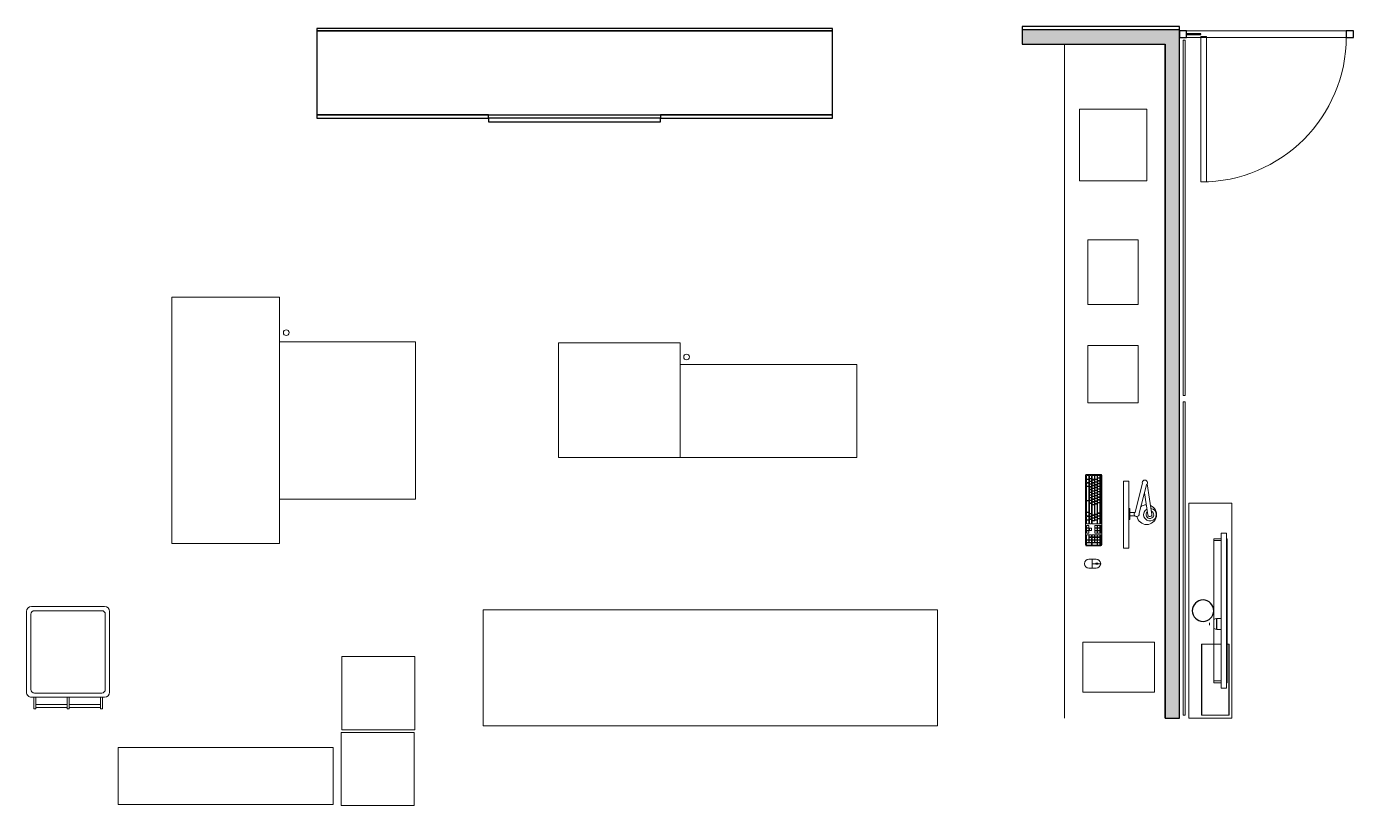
# Model space of a CAD drawing. Header units: millimetres. Extents: x -64292 to 329, y -3854 to 56761.
# Drawn here: x -56905 to -47641, y 18233 to 23673 of the extents above; entities that cross this region are included whole.
import ezdxf

# ---------------------------------------------------------------- set-up
doc = ezdxf.new("R2010")
doc.units = ezdxf.units.MM
doc.header["$MEASUREMENT"] = 0
for name, color, linetype, lineweight in [('A-DOOR', 31, 'Continuous', 13), ('A-GENM', 13, 'Continuous', 13), ('A-GLAZ-CURT', 52, 'Continuous', 13), ('A-GLAZ-CWMG', 51, 'Continuous', 13), ('A-WALL-PATT', 111, 'Continuous', 13), ('E-ELEC-EQPM', 71, 'Continuous', 13), ('I-FURN', 30, 'Continuous', 13), ('I-FURN-PNLS', 30, 'Continuous', 13), ('I-WALL', 2, 'Continuous', 13), ('Q-CASE', 31, 'Continuous', 13), ('Q-SPCQ', 91, 'Continuous', 13)]:
    doc.layers.add(name, color=color, linetype=linetype, lineweight=lineweight)

# ---------------------------------------------------------------- blocks, each defined once
blk = doc.blocks.new('BVN_Equipment_Printer J75 - BVN_Equipment_Printer J75-4317960-GA PLAN - LEVEL 11')
at = {"layer": 'E-ELEC-EQPM'}
for p, q in [((1660, 433), (-1510, 433)), ((-1510, 433), (-1510, -377)), ((1660, -377), (1660, 433)), ((-1510, -377), (1660, -377))]:
    blk.add_line(p, q, dxfattribs=at)
blk = doc.blocks.new('BVN_Equipment_Ink Disposal Boxes_EX-013 - EX-013_1-3140394-GA PLAN - LEVEL 11')
at = {"layer": 'A-GENM'}
for p, q in [((255, 255), (-255, 255)), ((-255, 255), (-255, -255)), ((255, -255), (255, 255)), ((-255, -255), (255, -255))]:
    blk.add_line(p, q, dxfattribs=at)
blk = doc.blocks.new('BVN_Equipment_Mailing Machine_EX-010 - EX-010_1-3143238-GA PLAN - LEVEL 11')
at = {"layer": 'E-ELEC-EQPM'}
for p, q in [((175, 200), (-175, 200)), ((-175, 200), (-175, -200)), ((175, -200), (175, 200)), ((-175, -200), (175, -200))]:
    blk.add_line(p, q, dxfattribs=at)
blk = doc.blocks.new('BVN_Equipment_Electric Binder_EX-008 - EX-008_1-3144909-GA PLAN - LEVEL 11')
at = {"layer": 'E-ELEC-EQPM'}
for p, q in [((235, 250), (-235, 250)), ((-235, 250), (-235, -250)), ((235, -250), (235, 250)), ((-235, -250), (235, -250))]:
    blk.add_line(p, q, dxfattribs=at)
blk = doc.blocks.new('BVN_Equipment_Manual Binder_EX-007 - EX-007_1-3145735-GA PLAN - LEVEL 11')
at = {"layer": 'E-ELEC-EQPM'}
for p, q in [((175, 225), (-175, 225)), ((-175, 225), (-175, -225)), ((175, -225), (175, 225)), ((-175, -225), (175, -225))]:
    blk.add_line(p, q, dxfattribs=at)
blk = doc.blocks.new('BVN_Equipment_Plotter DWC842 MFD_EX-016 - EX-016_1-3151593-GA PLAN - LEVEL 11')
at = {"layer": 'E-ELEC-EQPM'}
for p, q in [((-65, 537.7), (-817, 537.7)), ((-817, 537.7), (-817, -1182.3)), ((-65, -1182.3), (-65, 537.7)), ((884, 227.5), (-65, 227.5)), ((884, -872.2), (884, 227.5)), ((-65, -872.2), (884, -872.2)), ((-817, -1182.3), (-65, -1182.3))]:
    blk.add_line(p, q, dxfattribs=at)
blk = doc.blocks.new('BVN_Resource Bay Storage_EX-025 - EX-025_1-4190417-GA PLAN - LEVEL 11')
at = {"layer": 'Q-CASE', "lineweight": 30}
for p, q in [((1844.7, 567.6), (-1755.3, 567.6)), ((-1755.3, 567.6), (-1755.3, -17.4)), ((1844.7, -17.4), (1844.7, 567.6)), ((-555.3, -17.4), (-1755.3, -17.4)), ((-1755.3, -17.4), (-1755.3, -42.4)), ((-1755.3, -17.4), (1844.7, -17.4)), ((-1755.3, -42.4), (-555.3, -42.4)), ((-555.3, -42.4), (-555.3, -17.4)), ((644.7, -42.4), (-555.3, -42.4)), ((-555.3, -42.4), (-555.3, -67.4)), ((-555.3, -67.4), (644.7, -67.4)), ((1844.7, -17.4), (644.7, -17.4)), ((644.7, -17.4), (644.7, -42.4)), ((644.7, -42.4), (1844.7, -42.4)), ((644.7, -67.4), (644.7, -42.4)), ((1844.7, -42.4), (1844.7, -17.4))]:
    blk.add_line(p, q, dxfattribs=at)
blk = doc.blocks.new('COM-001_Computer_Single_Monitor_SPA - COM-001_02 PC _ Monitor-1585396-GA PLAN - LEVEL 11')
at = {"layer": 'E-ELEC-EQPM'}
for p, q in [((-200.3, -200.7), (-200.3, -301.7)), ((292.6, -194.4), (-194, -194.4)), ((-176, -198.5), (-192, -198.5)), ((-192, -198.5), (-192, -206.5)), ((-192, -206.5), (-176, -206.5)), ((-176, -208.8), (-192, -208.8)), ((-192, -208.8), (-192, -224.8)), ((-192, -224.8), (-176, -224.8)), ((-192, -227.5), (-167, -227.5)), ((-192, -227.5), (-192, -243.5)), ((-192, -243.5), (-167, -243.5)), ((-167, -246.5), (-192, -246.5)), ((-192, -246.5), (-192, -262.5)), ((-192, -262.5), (-167, -262.5)), ((-172, -265.5), (-192, -265.5)), ((-192, -265.5), (-192, -281.5)), ((-176, -206.5), (-176, -198.5)), ((-176, -224.8), (-176, -208.8)), ((-157, -198.5), (-173, -198.5)), ((-173, -198.5), (-173, -206.5)), ((-173, -206.5), (-157, -206.5)), ((-157, -208.8), (-173, -208.8)), ((-173, -208.8), (-173, -224.8)), ((-173, -224.8), (-157, -224.8)), ((-172, -281.5), (-172, -265.5)), ((-153, -265.5), (-169, -265.5)), ((-169, -265.5), (-169, -281.5)), ((-167, -243.5), (-167, -227.5)), ((-167, -262.5), (-167, -246.5)), ((-148, -227.5), (-164, -227.5)), ((-164, -227.5), (-164, -243.5)), ((-164, -243.5), (-148, -243.5)), ((-143, -246.5), (-159, -246.5)), ((-159, -246.5), (-159, -262.5)), ((-159, -262.5), (-143, -262.5)), ((-157, -206.5), (-157, -198.5)), ((-157, -224.8), (-157, -208.8)), ((-138, -198.5), (-154, -198.5)), ((-154, -198.5), (-154, -206.5)), ((-154, -206.5), (-138, -206.5)), ((-138, -208.8), (-154, -208.8)), ((-154, -208.8), (-154, -224.8)), ((-154, -224.8), (-138, -224.8)), ((-153, -281.5), (-153, -265.5)), ((-134, -265.5), (-150, -265.5)), ((-150, -265.5), (-150, -281.5)), ((-148, -243.5), (-148, -227.5)), ((-129, -227.5), (-145, -227.5)), ((-145, -227.5), (-145, -243.5)), ((-145, -243.5), (-129, -243.5)), ((-143, -262.5), (-143, -246.5)), ((-124, -246.5), (-140, -246.5)), ((-140, -246.5), (-140, -262.5)), ((-140, -262.5), (-124, -262.5)), ((-138, -206.5), (-138, -198.5)), ((-138, -224.8), (-138, -208.8)), ((-119, -198.5), (-135, -198.5)), ((-135, -198.5), (-135, -206.5)), ((-135, -206.5), (-119, -206.5)), ((-119, -208.8), (-135, -208.8)), ((-135, -208.8), (-135, -224.8)), ((-135, -224.8), (-119, -224.8)), ((-134, -281.5), (-134, -265.5)), ((-115, -265.5), (-131, -265.5)), ((-131, -265.5), (-131, -281.5)), ((-129, -243.5), (-129, -227.5)), ((-110, -227.5), (-126, -227.5)), ((-126, -227.5), (-126, -243.5)), ((-126, -243.5), (-110, -243.5)), ((-124, -262.5), (-124, -246.5)), ((-105, -246.5), (-121, -246.5)), ((-121, -246.5), (-121, -262.5)), ((-121, -262.5), (-105, -262.5)), ((-119, -206.5), (-119, -198.5)), ((-119, -224.8), (-119, -208.8)), ((-100, -198.5), (-116, -198.5)), ((-116, -198.5), (-116, -206.5)), ((-116, -206.5), (-100, -206.5)), ((-100, -208.8), (-116, -208.8)), ((-116, -208.8), (-116, -224.8)), ((-116, -224.8), (-100, -224.8)), ((-115, -281.5), (-115, -265.5)), ((-96, -265.5), (-112, -265.5)), ((-112, -265.5), (-112, -281.5)), ((-110, -243.5), (-110, -227.5)), ((-91, -227.5), (-107, -227.5)), ((-107, -227.5), (-107, -243.5)), ((-107, -243.5), (-91, -243.5)), ((-105, -262.5), (-105, -246.5)), ((-86, -246.5), (-102, -246.5)), ((-102, -246.5), (-102, -262.5)), ((-102, -262.5), (-86, -262.5)), ((-100, -206.5), (-100, -198.5)), ((-100, -224.8), (-100, -208.8)), ((-81, -198.5), (-97, -198.5)), ((-97, -198.5), (-97, -206.5)), ((-97, -206.5), (-81, -206.5)), ((-81, -208.8), (-97, -208.8)), ((-97, -208.8), (-97, -224.8)), ((-97, -224.8), (-81, -224.8)), ((-96, -281.5), (-96, -265.5)), ((-77, -265.5), (-93, -265.5)), ((-93, -265.5), (-93, -281.5)), ((-91, -243.5), (-91, -227.5)), ((-72, -227.5), (-88, -227.5)), ((-88, -227.5), (-88, -243.5)), ((-88, -243.5), (-72, -243.5)), ((-86, -262.5), (-86, -246.5)), ((-67, -246.5), (-83, -246.5)), ((-83, -246.5), (-83, -262.5)), ((-83, -262.5), (-67, -262.5)), ((-81, -206.5), (-81, -198.5)), ((-81, -224.8), (-81, -208.8)), ((-62, -198.5), (-78, -198.5)), ((-78, -198.5), (-78, -206.5)), ((-78, -206.5), (-62, -206.5)), ((-62, -208.8), (-78, -208.8)), ((-78, -208.8), (-78, -224.8)), ((-78, -224.8), (-62, -224.8)), ((-77, -281.5), (-77, -265.5)), ((-58, -265.5), (-74, -265.5)), ((-74, -265.5), (-74, -281.5)), ((-72, -243.5), (-72, -227.5)), ((-53, -227.5), (-69, -227.5)), ((-69, -227.5), (-69, -243.5)), ((-69, -243.5), (-53, -243.5)), ((-67, -262.5), (-67, -246.5)), ((-48, -246.5), (-64, -246.5)), ((-64, -246.5), (-64, -262.5)), ((-64, -262.5), (-48, -262.5)), ((-62, -206.5), (-62, -198.5)), ((-62, -224.8), (-62, -208.8)), ((-43, -198.5), (-59, -198.5)), ((-59, -198.5), (-59, -206.5)), ((-59, -206.5), (-43, -206.5)), ((-43, -208.8), (-59, -208.8)), ((-59, -208.8), (-59, -224.8)), ((-59, -224.8), (-43, -224.8)), ((-58, -281.5), (-58, -265.5)), ((-39, -265.5), (-55, -265.5)), ((-55, -265.5), (-55, -281.5)), ((-53, -243.5), (-53, -227.5)), ((-34, -227.5), (-50, -227.5)), ((-50, -227.5), (-50, -243.5)), ((-50, -243.5), (-34, -243.5)), ((-48, -262.5), (-48, -246.5)), ((-29, -246.5), (-45, -246.5)), ((-45, -246.5), (-45, -262.5)), ((-45, -262.5), (-29, -262.5)), ((-43, -206.5), (-43, -198.5)), ((-43, -224.8), (-43, -208.8)), ((-24, -198.5), (-40, -198.5)), ((-40, -198.5), (-40, -206.5)), ((-40, -206.5), (-24, -206.5)), ((-24, -208.8), (-40, -208.8)), ((-40, -208.8), (-40, -224.8)), ((-40, -224.8), (-24, -224.8)), ((-39, -281.5), (-39, -265.5)), ((-20, -265.5), (-36, -265.5)), ((-36, -265.5), (-36, -281.5)), ((-34, -243.5), (-34, -227.5)), ((-15, -227.5), (-31, -227.5)), ((-31, -227.5), (-31, -243.5)), ((-31, -243.5), (-15, -243.5)), ((-29, -262.5), (-29, -246.5)), ((-10, -246.5), (-26, -246.5)), ((-26, -246.5), (-26, -262.5)), ((-26, -262.5), (-10, -262.5)), ((-24, -206.5), (-24, -198.5)), ((-24, -224.8), (-24, -208.8)), ((-5, -198.5), (-21, -198.5)), ((-21, -198.5), (-21, -206.5)), ((-21, -206.5), (-5, -206.5)), ((-5, -208.8), (-21, -208.8)), ((-21, -208.8), (-21, -224.8)), ((-21, -224.8), (-5, -224.8)), ((-20, -281.5), (-20, -265.5)), ((-1, -265.5), (-17, -265.5)), ((-17, -265.5), (-17, -281.5)), ((-15, -243.5), (-15, -227.5)), ((4, -227.5), (-12, -227.5)), ((-12, -227.5), (-12, -243.5)), ((-12, -243.5), (4, -243.5)), ((-10, -262.5), (-10, -246.5)), ((9, -246.5), (-7, -246.5)), ((-7, -246.5), (-7, -262.5)), ((-7, -262.5), (9, -262.5)), ((-5, -206.5), (-5, -198.5)), ((-5, -224.8), (-5, -208.8)), ((69, -198.5), (-2, -198.5)), ((-2, -198.5), (-2, -206.5)), ((-2, -206.5), (69, -206.5)), ((69, -208.8), (-2, -208.8)), ((-2, -208.8), (-2, -224.8)), ((-2, -224.8), (69, -224.8)), ((-1, -281.5), (-1, -265.5)), ((73, -265.5), (2, -265.5)), ((2, -265.5), (2, -281.5)), ((4, -243.5), (4, -227.5)), ((78, -227.5), (7, -227.5)), ((7, -227.5), (7, -243.5)), ((7, -243.5), (78, -243.5)), ((9, -262.5), (9, -246.5)), ((83, -246.5), (12, -246.5)), ((12, -246.5), (12, -262.5)), ((12, -262.5), (83, -262.5)), ((69, -206.5), (69, -198.5)), ((69, -224.8), (69, -208.8)), ((88, -198.5), (72, -198.5)), ((72, -198.5), (72, -206.5)), ((72, -206.5), (88, -206.5)), ((88, -208.8), (72, -208.8)), ((72, -208.8), (72, -224.8)), ((72, -224.8), (88, -224.8)), ((73, -281.5), (73, -265.5)), ((92, -265.5), (76, -265.5)), ((76, -265.5), (76, -281.5)), ((78, -243.5), (78, -227.5)), ((97, -227.5), (81, -227.5)), ((81, -227.5), (81, -243.5)), ((81, -243.5), (97, -243.5)), ((83, -262.5), (83, -246.5)), ((102, -246.5), (86, -246.5)), ((86, -246.5), (86, -262.5)), ((86, -262.5), (102, -262.5)), ((88, -206.5), (88, -198.5)), ((88, -224.8), (88, -208.8)), ((107, -198.5), (91, -198.5)), ((91, -198.5), (91, -206.5)), ((91, -206.5), (107, -206.5)), ((107, -208.8), (91, -208.8)), ((91, -208.8), (91, -224.8)), ((91, -224.8), (107, -224.8)), ((92, -281.5), (92, -265.5)), ((111, -265.5), (95, -265.5)), ((95, -265.5), (95, -281.5)), ((97, -243.5), (97, -227.5)), ((116, -227.5), (100, -227.5)), ((100, -227.5), (100, -243.5)), ((100, -243.5), (116, -243.5)), ((102, -262.5), (102, -246.5)), ((121, -246.5), (105, -246.5)), ((105, -246.5), (105, -262.5)), ((105, -262.5), (121, -262.5)), ((107, -206.5), (107, -198.5)), ((107, -224.8), (107, -208.8)), ((126, -198.5), (110, -198.5)), ((110, -198.5), (110, -206.5)), ((110, -206.5), (126, -206.5)), ((145, -208.8), (110, -208.8)), ((110, -208.8), (110, -225.1)), ((110, -225.1), (145, -225.1)), ((111, -281.5), (111, -265.5)), ((145, -265.5), (114, -265.5)), ((114, -265.5), (114, -281.5)), ((116, -243.5), (116, -227.5)), ((119, -227.5), (145, -227.5)), ((119, -227.5), (119, -243.5)), ((119, -243.5), (124, -243.5)), ((121, -262.5), (121, -246.5)), ((124, -243.5), (124, -262.5)), ((124, -262.5), (145, -262.5)), ((126, -206.5), (126, -198.5)), ((145, -198.5), (129, -198.5)), ((129, -198.5), (129, -206.5)), ((129, -206.5), (145, -206.5)), ((145, -206.5), (145, -198.5)), ((145, -225.1), (145, -208.8)), ((145, -262.5), (145, -227.5)), ((145, -281.5), (145, -265.5)), ((172.5, -198.5), (156.5, -198.5)), ((156.5, -198.5), (156.5, -206.5)), ((156.5, -206.5), (172.5, -206.5)), ((172.5, -208.8), (156.5, -208.8)), ((156.5, -208.8), (156.5, -225.1)), ((156.5, -225.1), (172.5, -225.1)), ((172.5, -227.5), (156.5, -227.5)), ((156.5, -243.5), (156.5, -227.5)), ((156.5, -243.5), (172.5, -243.5)), ((172.5, -206.5), (172.5, -198.5)), ((172.5, -225.1), (172.5, -208.8)), ((172.5, -227.5), (172.5, -243.5)), ((191.5, -198.5), (175.5, -198.5)), ((175.5, -198.5), (175.5, -206.5)), ((175.5, -206.5), (191.5, -206.5)), ((191.5, -208.8), (175.5, -208.8)), ((175.5, -208.8), (175.5, -225.1)), ((175.5, -225.1), (191.5, -225.1)), ((191.5, -227.5), (175.5, -227.5)), ((175.5, -243.5), (175.5, -227.5)), ((175.5, -243.5), (191.5, -243.5)), ((191.5, -265.5), (175.5, -265.5)), ((175.5, -281.5), (175.5, -265.5)), ((191.5, -206.5), (191.5, -198.5)), ((191.5, -225.1), (191.5, -208.8)), ((191.5, -227.5), (191.5, -243.5)), ((191.5, -265.5), (191.5, -281.5)), ((210.5, -198.5), (194.5, -198.5)), ((194.5, -198.5), (194.5, -206.5)), ((194.5, -206.5), (210.5, -206.5)), ((210.5, -208.8), (194.5, -208.8)), ((194.5, -208.8), (194.5, -225.1)), ((194.5, -225.1), (210.5, -225.1)), ((194.5, -227.5), (194.5, -243.5)), ((194.5, -227.5), (210.5, -227.5)), ((210.5, -243.5), (194.5, -243.5)), ((210.5, -206.5), (210.5, -198.5)), ((210.5, -225.1), (210.5, -208.8)), ((210.5, -243.5), (210.5, -227.5)), ((236.8, -198.5), (220.8, -198.5)), ((220.8, -198.5), (220.8, -206.5)), ((220.8, -206.5), (236.8, -206.5)), ((236.8, -208.8), (220.8, -208.8)), ((220.8, -208.8), (220.8, -225.1)), ((220.8, -225.1), (236.8, -225.1)), ((236.8, -227.5), (220.8, -227.5)), ((220.8, -227.5), (220.8, -243.8)), ((220.8, -243.8), (236.8, -243.8)), ((236.8, -246.5), (220.8, -246.5)), ((220.8, -246.5), (220.8, -262.8)), ((220.8, -262.8), (236.8, -262.8)), ((236.8, -265.5), (220.8, -265.5)), ((220.8, -265.5), (220.8, -281.8)), ((236.8, -206.5), (236.8, -198.5)), ((236.8, -225.1), (236.8, -208.8)), ((236.8, -243.8), (236.8, -227.5)), ((236.8, -262.8), (236.8, -246.5)), ((236.8, -281.8), (236.8, -265.5)), ((255.8, -198.5), (239.8, -198.5)), ((239.8, -198.5), (239.8, -206.5)), ((239.8, -206.5), (255.8, -206.5)), ((255.8, -208.8), (239.8, -208.8)), ((239.8, -208.8), (239.8, -225.1)), ((239.8, -225.1), (255.8, -225.1)), ((255.8, -227.5), (239.8, -227.5)), ((239.8, -227.5), (239.8, -243.8)), ((239.8, -243.8), (255.8, -243.8)), ((255.8, -246.5), (239.8, -246.5)), ((239.8, -246.5), (239.8, -262.8)), ((239.8, -262.8), (255.8, -262.8)), ((255.8, -265.5), (239.8, -265.5)), ((239.8, -265.5), (239.8, -281.8)), ((255.8, -206.5), (255.8, -198.5)), ((255.8, -225.1), (255.8, -208.8)), ((255.8, -243.8), (255.8, -227.5)), ((255.8, -262.8), (255.8, -246.5)), ((255.8, -281.8), (255.8, -265.5)), ((274.8, -198.5), (258.8, -198.5)), ((258.8, -198.5), (258.8, -206.5)), ((258.8, -206.5), (274.8, -206.5)), ((274.8, -208.8), (258.8, -208.8)), ((258.8, -208.8), (258.8, -225.1)), ((258.8, -225.1), (274.8, -225.1)), ((274.8, -227.5), (258.8, -227.5)), ((258.8, -227.5), (258.8, -243.8)), ((258.8, -243.8), (274.8, -243.8)), ((274.8, -246.5), (258.8, -246.5)), ((258.8, -246.5), (258.8, -262.8)), ((258.8, -262.8), (274.8, -262.8)), ((274.8, -265.5), (258.8, -265.5)), ((258.8, -265.5), (258.8, -281.8)), ((274.8, -206.5), (274.8, -198.5)), ((274.8, -225.1), (274.8, -208.8)), ((274.8, -243.8), (274.8, -227.5)), ((274.8, -262.8), (274.8, -246.5)), ((274.8, -281.8), (274.8, -265.5)), ((293.8, -198.5), (277.8, -198.5)), ((277.8, -198.5), (277.8, -206.5)), ((277.8, -206.5), (293.8, -206.5)), ((293.8, -208.8), (277.8, -208.8)), ((277.8, -208.8), (277.8, -225.1)), ((277.8, -225.1), (293.8, -225.1)), ((293.8, -227.5), (277.8, -227.5)), ((277.8, -227.5), (277.8, -262.8)), ((277.8, -262.8), (293.8, -262.8)), ((293.8, -265.5), (277.8, -265.5)), ((277.8, -265.5), (277.8, -300.8)), ((293.8, -206.5), (293.8, -198.5)), ((293.8, -225.1), (293.8, -208.8)), ((293.8, -262.8), (293.8, -227.5)), ((293.8, -300.8), (293.8, -265.5)), ((298.9, -305.7), (298.9, -200.7)), ((391.8, -284.3), (391.8, -234.2)), ((391.8, -262.8), (455.3, -262.8)), ((420.4, -233.4), (420.4, -224.6)), ((423.4, -221.6), (423.4, -202.4)), ((423.5, -262.8), (423.5, -236.4)), ((426.4, -233.4), (426.4, -224.6)), ((455.3, -234.2), (455.3, -284.3)), ((292.6, -308), (-194, -308)), ((-192, -281.5), (-172, -281.5)), ((-167, -284.5), (-192, -284.5)), ((-192, -284.5), (-192, -300.5)), ((-192, -300.5), (-167, -300.5)), ((-169, -281.5), (-153, -281.5)), ((-167, -300.5), (-167, -284.5)), ((-143, -284.5), (-164, -284.5)), ((-164, -284.5), (-164, -300.5)), ((-164, -300.5), (-143, -300.5)), ((-150, -281.5), (-134, -281.5)), ((-143, -300.5), (-143, -284.5)), ((-119, -284.5), (-140, -284.5)), ((-140, -284.5), (-140, -300.5)), ((-140, -300.5), (-119, -300.5)), ((-131, -281.5), (-115, -281.5)), ((-119, -300.5), (-119, -284.5)), ((-19, -284.5), (-116, -284.5)), ((-116, -284.5), (-116, -300.5)), ((-116, -300.5), (-19, -300.5)), ((-112, -281.5), (-96, -281.5)), ((-93, -281.5), (-77, -281.5)), ((-74, -281.5), (-58, -281.5)), ((-55, -281.5), (-39, -281.5)), ((-36, -281.5), (-20, -281.5)), ((-19, -300.5), (-19, -284.5)), ((-17, -281.5), (-1, -281.5)), ((63, -284.5), (-16, -284.5)), ((-16, -284.5), (-16, -300.5)), ((-16, -300.5), (63, -300.5)), ((2, -281.5), (73, -281.5)), ((63, -300.5), (63, -284.5)), ((90, -284.5), (66, -284.5)), ((66, -284.5), (66, -300.5)), ((66, -300.5), (90, -300.5)), ((76, -281.5), (92, -281.5)), ((90, -300.5), (90, -284.5)), ((117, -284.5), (93, -284.5)), ((93, -284.5), (93, -300.5)), ((93, -300.5), (117, -300.5)), ((95, -281.5), (111, -281.5)), ((114, -281.5), (145, -281.5)), ((117, -300.5), (117, -284.5)), ((145, -284.5), (120, -284.5)), ((120, -284.5), (120, -300.5)), ((120, -300.5), (145, -300.5)), ((145, -300.5), (145, -284.5)), ((172.5, -284.5), (156.5, -284.5)), ((156.5, -300.5), (156.5, -284.5)), ((156.5, -300.5), (172.5, -300.5)), ((172.5, -284.5), (172.5, -300.5)), ((175.5, -281.5), (191.5, -281.5)), ((191.5, -284.5), (175.5, -284.5)), ((175.5, -300.5), (175.5, -284.5)), ((175.5, -300.5), (191.5, -300.5)), ((191.5, -284.5), (191.5, -300.5)), ((194.5, -284.5), (194.5, -300.5)), ((194.5, -284.5), (210.5, -284.5)), ((210.5, -300.5), (194.5, -300.5)), ((210.5, -300.5), (210.5, -284.5)), ((220.8, -281.8), (236.8, -281.8)), ((255.8, -284.5), (220.8, -284.5)), ((220.8, -284.5), (220.8, -300.8)), ((220.8, -300.8), (255.8, -300.8)), ((239.8, -281.8), (255.8, -281.8)), ((255.8, -300.8), (255.8, -284.5)), ((258.8, -281.8), (274.8, -281.8)), ((274.8, -284.5), (258.8, -284.5)), ((258.8, -284.5), (258.8, -300.8)), ((258.8, -300.8), (274.8, -300.8)), ((274.8, -300.8), (274.8, -284.5)), ((277.8, -300.8), (293.8, -300.8))]:
    blk.add_line(p, q, dxfattribs=at)
for centre, radius, start, end in [((423.5, -234.2), 31.8, 360, 180), ((423.4, -224.6), 3, 0, 180), ((423.4, -233.4), 3, 180, 0), ((423.5, -284.3), 31.8, 180, 360)]:
    blk.add_arc(centre, radius, start, end, dxfattribs=at)
for centre, major_axis, start_param, end_param in [((-194, -200.7), (-6.35, 0), 4.712389, 6.283185), ((292.6, -200.7), (-6.35, 0), 3.141593, 4.712389), ((-194, -301.7), (6.35, 0), 3.141593, 4.712389), ((292.6, -301.7), (6.35, 0), 4.712389, 6.283185)]:
    blk.add_ellipse(centre, major_axis=major_axis, ratio=0.996195, start_param=start_param, end_param=end_param, dxfattribs=at)
at = {"layer": 'I-FURN'}
for p, q in [((-154, -5.7), (-154, -42.7)), ((315.9, -5.7), (-154, -5.7)), ((-154, -42.7), (315.9, -42.7)), ((315.9, -5.7), (315.9, -42.7))]:
    blk.add_line(p, q, dxfattribs=at)
blk = doc.blocks.new('BRA-004_Bracket_Adjustable_Monitor_Arm_Single_SPA - BRA-004-1585485-GA PLAN - LEVEL 11')
at = {"layer": 'I-FURN-PNLS'}
for p, q in [((54.2, -50.1), (-147.3, 0.1)), ((-142.3, 33.1), (70.2, 66.3)), ((62, -23.1), (-136.7, 27.8)), ((74.5, 38.7), (-79.4, 14.7)), ((28.8, -88.2), (28.8, -94.6)), ((105, -88.2), (28.8, -88.2)), ((57.7, -88.2), (57.7, -53.5)), ((79.6, -88.2), (79.6, -53.2)), ((105, -94.6), (105, -88.2)), ((28.8, -94.6), (105, -94.6))]:
    blk.add_line(p, q, dxfattribs=at)
for centre, radius, start, end in [((72.2, 30.2), 69, 280.98594, 157.47332), ((72.2, 52.9), 44.3, 207.78062, 171.05933), ((-151.5, 17.6), 18, 34.4237, 283.65176), ((72.2, 30.2), 69, 182.17253, 217.38371), ((72.2, 52.9), 26.4, 221.75888, 158.02626), ((72.4, 52.5), 13.9, 278.87854, 98.87854), ((68, -39.5), 17.5, 217.70219, 110.32513)]:
    blk.add_arc(centre, radius, start, end, dxfattribs=at)
blk = doc.blocks.new('Cables - Cables-5705921-GA PLAN - LEVEL 11')
at = {"layer": 'E-ELEC-EQPM'}
for start, end in [(0, 180), (180, 0)]:
    blk.add_arc((-55091.1, 21535.2), 20, start, end, dxfattribs=at)
blk = doc.blocks.new('BVN_Resource Bay Bench Storage_EX-026 - EX-026_1-4195213-GA PLAN - LEVEL 11')
at = {"layer": 'Q-CASE'}
for p, q in [((2397.6, 567.6), (-2308.2, 567.6)), ((-2308.2, -132.4), (2397.6, -132.4))]:
    blk.add_line(p, q, dxfattribs=at)
blk = doc.blocks.new('West Workspace Shelf - West Workspace Shelf-6952855-GA PLAN - LEVEL 11')
at = {"layer": 'Q-CASE', "lineweight": 30}
for p, q in [((-51278.6, 23666.4), (-54878.6, 23666.4)), ((-54878.6, 23666.4), (-54878.6, 23648.4)), ((-54878.6, 23648.4), (-51278.6, 23648.4)), ((-51278.6, 23648.4), (-51278.6, 23666.4))]:
    blk.add_line(p, q, dxfattribs=at)
blk = doc.blocks.new('DCW_Door_Solid Swing Single - DCW_Door_Solid Swing Single-9947162-GA PLAN - LEVEL 11')
at = {"layer": 'A-DOOR'}
for p, q in [((-507.5, -17.5), (-507.5, -1032.5)), ((-507.5, -17.5), (-467.5, -17.5)), ((-467.5, -17.5), (-467.5, -1032.5)), ((-507.5, -1032.5), (-467.5, -1032.5))]:
    blk.add_line(p, q, dxfattribs=at)
blk.add_arc((-507.5, -17.5), 1015, 270, 360, dxfattribs=at)
blk = doc.blocks.new('Rectangular Mullion - 25 x 45mm-4275466-GA PLAN - LEVEL 11')
at = {"layer": 'A-GLAZ-CWMG', "lineweight": 30}
for p, q in [((-50, 22.5), (0, 22.5)), ((-50, -22.5), (-50, 22.5)), ((0, 22.5), (0, -22.5)), ((0, -22.5), (-50, -22.5))]:
    blk.add_line(p, q, dxfattribs=at)
blk = doc.blocks.new('Rectangular Mullion - 25 x 45mm-4275460-GA PLAN - LEVEL 11')
at = {"layer": 'A-GLAZ-CWMG', "lineweight": 30}
for p, q in [((-25, 22.5), (25, 22.5)), ((-25, -22.5), (-25, 22.5)), ((25, 22.5), (25, -22.5)), ((25, -22.5), (-25, -22.5))]:
    blk.add_line(p, q, dxfattribs=at)
blk = doc.blocks.new('Rectangular Mullion - 25 x 45mm-9947158-GA PLAN - LEVEL 11')
at = {"layer": 'A-GLAZ-CWMG'}
for p, q in [((-48705.6, 23642.4), (-47690.6, 23642.4)), ((-48705.6, 23597.4), (-47690.6, 23597.4))]:
    blk.add_line(p, q, dxfattribs=at)
blk = doc.blocks.new('BVN_Electrical Fixtures_Fixed Screen - SCR-001_3-3998705-GA PLAN - LEVEL 11')
at = {"layer": 'E-ELEC-EQPM'}
for p, q in [((-234, 0), (-234, -50.8)), ((-221.2, 0), (-221.2, -50.8)), ((759.2, 0), (-221.2, 0)), ((759.2, -50.8), (759.2, 0)), ((-234, -50.8), (-272, -50.8)), ((-272, -50.8), (-272, -88.9)), ((-221.2, -50.8), (-272, -50.8)), ((-272, -50.8), (-272, -88.9)), ((810, -50.8), (-272, -50.8)), ((-272, -50.8), (-272, -88.9)), ((-272, -88.9), (-234, -88.9)), ((-272, -88.9), (810, -88.9)), ((-272, -88.9), (810, -88.9)), ((771.9, 0), (-234, 0)), ((-234, -88.9), (-234, -92.3)), ((-234, -92.3), (771.9, -92.3)), ((759.2, -50.8), (-221.2, -50.8)), ((529.2, 0), (-92.8, 0)), ((810, -50.8), (759.2, -50.8)), ((771.9, -50.8), (771.9, 0)), ((810, -50.8), (771.9, -50.8)), ((771.9, -88.9), (810, -88.9)), ((771.9, -92.3), (771.9, -88.9)), ((810, -88.9), (810, -50.8)), ((810, -88.9), (810, -50.8)), ((810, -88.9), (810, -50.8))]:
    blk.add_line(p, q, dxfattribs=at)
blk = doc.blocks.new('Keyboard _ Mouse - COM004-V79-GA PLAN - LEVEL 11')
at = {"layer": 'Q-SPCQ'}
for p, q in [((247.3, -247.1), (-248, -247.1)), ((-248, -249.4), (-248, -247.1)), ((-248, -436.8), (-248, -249.4)), ((-248, -249.4), (247.3, -249.4)), ((247.3, -247.1), (247.3, -249.4)), ((247.3, -249.4), (247.3, -383)), ((352, -352.7), (427.1, -352.7)), ((352.1, -351.9), (427, -351.9)), ((352.9, -351.9), (352.9, -352.7)), ((352.9, -352.7), (352.9, -351.9)), ((380.9, -302.5), (398.2, -302.5)), ((426.2, -352.7), (426.2, -351.9)), ((426.2, -351.9), (426.2, -352.7)), ((-248, -439.9), (-248, -436.8)), ((247.3, -436.8), (-248, -436.8)), ((-248, -439.9), (247.3, -439.9)), ((247.3, -421.1), (247.3, -436.8)), ((247.3, -436.8), (247.3, -439.9))]:
    blk.add_line(p, q, dxfattribs=at)
for centre, radius, start, end in [((474.9, -373), 124.6, 170.64351, 184.62879), ((432.5, -365.7), 81.5, 157.29024, 170.2657), ((346.6, -365.7), 81.5, 9.7343, 23.40539), ((304.2, -373), 124.6, 355.37121, 9.35649), ((393.6, -372), 52.3, 250.55362, 265.49942), ((385.4, -372), 52.3, 274.50058, 289.44638)]:
    blk.add_arc(centre, radius, start, end, dxfattribs=at)
blk = doc.blocks.new('Rectangular Mullion - 25 x 45mm-9947154-GA PLAN - LEVEL 11')
at = {"layer": 'A-GLAZ-CWMG'}
for p, q in [((-48805.6, 23642.4), (-48705.6, 23642.4)), ((-48805.6, 23597.4), (-48705.6, 23597.4))]:
    blk.add_line(p, q, dxfattribs=at)
blk = doc.blocks.new('System Panel - Glazed 6mm_Centre-9947156-GA PLAN - LEVEL 11')
at = {"layer": 'A-GLAZ-CURT', "lineweight": 30}
for p, q in [((50, 3), (-50, 3)), ((-50, 3), (-50, -3)), ((50, -3), (50, 3)), ((-50, -3), (50, -3))]:
    blk.add_line(p, q, dxfattribs=at)
blk = doc.blocks.new('BVN_Electrical Fixtures_Existing Power _ Data Pole_Single - BVN_Electrical Fixtures_Existing Power _ Data Pole_Single-5867652-GA PLAN - LEVEL 11')
at = {"layer": 'Q-CASE', "lineweight": 30}
for start, end in [(360, 180), (180, 360)]:
    blk.add_arc((0, 0), 75, start, end, dxfattribs=at)
blk = doc.blocks.new('Papercutter_MFD - Papercutter_MFD-8045850-GA PLAN - LEVEL 11')
at = {"layer": 'E-ELEC-EQPM'}
for p, q in [((200, 860), (-200, 860)), ((-200, 860), (-200, -640)), ((200, -640), (200, 860)), ((-200, -640), (200, -640))]:
    blk.add_line(p, q, dxfattribs=at)
blk = doc.blocks.new('BVN_Equipment_Scanner 7740 MFD_EX-015 - BVN_Equipment_Scanner 7740 MFD_EX-015-8113153-GA PLAN - LEVEL 11')
at = {"layer": 'E-ELEC-EQPM'}
for p, q in [((-290.6, 530.5), (-1140.6, 530.5)), ((-1140.6, 530.5), (-1140.6, -269.5)), ((-290.6, -269.5), (-290.6, 530.5)), ((941.4, 378.5), (-290.6, 378.5)), ((941.4, -269.5), (941.4, 378.5)), ((-1140.6, -269.5), (-290.6, -269.5)), ((-290.6, -269.5), (941.4, -269.5))]:
    blk.add_line(p, q, dxfattribs=at)
blk = doc.blocks.new('BVN_Equipment_Guillotine_EX-014 - EX-014_1-3149306-GA PLAN - LEVEL 11')
at = {"layer": 'E-ELEC-EQPM'}
for p, q in [((175, 250), (-175, 250)), ((-175, 250), (-175, -250)), ((175, -250), (175, 250)), ((-175, -250), (175, -250))]:
    blk.add_line(p, q, dxfattribs=at)
blk = doc.blocks.new('Wheelie Bin_All Sizes - 240L Standard-V83-GA PLAN - LEVEL 11')
at = {"layer": 'A-GENM'}
for p, q in [((-226, 357.5), (-240, 357.5)), ((-240, 325.5), (-240, 357.5)), ((-240, 277.5), (-240, 325.5)), ((-226, 357.5), (-226, 325.5)), ((-8, 347.5), (-226, 347.5)), ((-226, 327.5), (-8, 327.5)), ((-226, 325.5), (-226, 277.5)), ((7, 357.5), (-7, 357.5)), ((-7, 325.5), (-7, 357.5)), ((-7, 277.5), (-7, 325.5)), ((7, 357.5), (7, 325.5)), ((226, 347.5), (7, 347.5)), ((7, 327.5), (226, 327.5)), ((7, 325.5), (7, 277.5)), ((240, 357.5), (226, 357.5)), ((226, 325.5), (226, 357.5)), ((226, 277.5), (226, 325.5)), ((240, 357.5), (240, 325.5)), ((240, 325.5), (240, 277.5)), ((-290, 242.5), (-290, -322.5)), ((-260, 222.5), (-260, -302.5)), ((255, 277.5), (-255, 277.5)), ((-240, 277.5), (-226, 277.5)), ((235, 247.5), (-235, 247.5)), ((-7, 277.5), (7, 277.5)), ((240, 277.5), (226, 277.5)), ((260, -302.5), (260, 222.5)), ((290, -322.5), (290, 242.5)), ((-255, -357.5), (255, -357.5)), ((-235, -327.5), (235, -327.5))]:
    blk.add_line(p, q, dxfattribs=at)
for centre, radius, start, end in [((-255, 242.5), 35, 90, 180), ((-235, 222.5), 25, 90, 180), ((235, 222.5), 25, 360, 90), ((255, 242.5), 35, 360, 90), ((-255, -322.5), 35, 180, 270), ((-235, -302.5), 25, 180, 270), ((235, -302.5), 25, 270, 360), ((255, -322.5), 35, 270, 360)]:
    blk.add_arc(centre, radius, start, end, dxfattribs=at)
blk = doc.blocks.new('BVN_Resource Bay Storage_EX-025 - EX-025_1-V85-GA PLAN - LEVEL 11')
at = {"layer": 'Q-CASE', "lineweight": 30}
for p, q in [((1844.7, 567.6), (-1755.3, 567.6)), ((-1755.3, 567.6), (-1755.3, -17.4)), ((1844.7, -17.4), (1844.7, 567.6)), ((-555.3, -17.4), (-1755.3, -17.4)), ((-1755.3, -17.4), (-1755.3, -42.4)), ((-1755.3, -17.4), (1844.7, -17.4)), ((-1755.3, -42.4), (-555.3, -42.4)), ((-555.3, -42.4), (-555.3, -17.4)), ((644.7, -42.4), (-555.3, -42.4)), ((-555.3, -42.4), (-555.3, -67.4)), ((-555.3, -67.4), (644.7, -67.4)), ((1844.7, -17.4), (644.7, -17.4)), ((644.7, -17.4), (644.7, -42.4)), ((644.7, -42.4), (1844.7, -42.4)), ((644.7, -67.4), (644.7, -42.4)), ((1844.7, -42.4), (1844.7, -17.4))]:
    blk.add_line(p, q, dxfattribs=at)
blk = doc.blocks.new('Quiet Room Shelf4 - Quiet Room Shelf-8347167-GA PLAN - LEVEL 11')
at = {"layer": 'Q-CASE'}
for p, q in [((-48440.6, 20484.8), (-48740.6, 20484.8)), ((-48740.6, 20484.8), (-48740.6, 18984.8)), ((-48440.6, 18984.8), (-48440.6, 20484.8)), ((-48740.6, 18984.8), (-48440.6, 18984.8))]:
    blk.add_line(p, q, dxfattribs=at)
blk = doc.blocks.new('Cables2 - Cables-10032747-GA PLAN - LEVEL 11')
at = {"layer": 'E-ELEC-EQPM'}
for start, end in [(0, 180), (180, 0)]:
    blk.add_arc((-55091.1, 21535.2), 20, start, end, dxfattribs=at)

msp = doc.modelspace()

# ---------------------------------------------------------------- hatches: boundary and pattern name
at = {"layer": 'A-WALL-PATT'}
for points in [[(-49952.5, 23549), (-49952.5, 23642.4), (-49952.5, 23649), (-48855.6, 23649), (-48855.6, 23549)], [(-48955.6, 18843.2), (-48955.6, 23549), (-48855.6, 23549), (-48855.6, 18843.2)]]:
    msp.add_hatch(color=256, dxfattribs=at).paths.add_polyline_path(points)

# ---------------------------------------------------------------- linework, layer by layer
at = {"layer": 'I-WALL', "lineweight": 30}
for p, q in [((-49952.5, 23673), (-49952.5, 23549)), ((-48855.6, 23673), (-49952.5, 23673)), ((-48855.6, 23649), (-49952.5, 23649)), ((-48855.6, 18843.2), (-48855.6, 23673)), ((-49952.5, 23549), (-48955.6, 23549)), ((-48955.6, 23549), (-48955.6, 18843.2)), ((-48955.6, 18843.2), (-48855.6, 18843.2))]:
    msp.add_line(p, q, dxfattribs=at)
at = {"layer": 'I-WALL'}
for p, q in [((-48830.6, 21096), (-48830.6, 23577.4)), ((-48815.6, 23577.4), (-48830.6, 23577.4)), ((-48815.6, 23577.4), (-48815.6, 21096)), ((-48815.6, 21096), (-48830.6, 21096)), ((-48830.6, 18863.2), (-48830.6, 21051)), ((-48815.6, 21051), (-48830.6, 21051)), ((-48815.6, 21051), (-48815.6, 18863.2)), ((-48815.6, 18863.2), (-48830.6, 18863.2))]:
    msp.add_line(p, q, dxfattribs=at)

# ---------------------------------------------------------------- block references
at = {"layer": 'A-DOOR'}
msp.add_blockref('DCW_Door_Solid Swing Single - DCW_Door_Solid Swing Single-9947162-GA PLAN - LEVEL 11', (-48198.1, 23619.9), dxfattribs=at)
at = {"layer": 'A-GENM'}
for name, p, rotation in [('Wheelie Bin_All Sizes - 240L Standard-V83-GA PLAN - LEVEL 11', (-56614.6, 19266), 180), ('BVN_Equipment_Ink Disposal Boxes_EX-013 - EX-013_1-3140394-GA PLAN - LEVEL 11', (-54454.1, 18488.2), 90.00000000000001)]:
    msp.add_blockref(name, p, dxfattribs=dict(at, rotation=rotation))
msp.add_blockref('BVN_Equipment_Ink Disposal Boxes_EX-013 - EX-013_1-3140394-GA PLAN - LEVEL 11', (-54448.1, 19017.5), dxfattribs=at)
at = {"layer": 'A-GLAZ-CURT', "rotation": 180}
msp.add_blockref('System Panel - Glazed 6mm_Centre-9947156-GA PLAN - LEVEL 11', (-48755.6, 23619.9), dxfattribs=at)
at = {"layer": 'A-GLAZ-CWMG', "extrusion": (0, 0, -1)}
for name, p in [('Rectangular Mullion - 25 x 45mm-4275466-GA PLAN - LEVEL 11', (48855.6, 23619.9)), ('Rectangular Mullion - 25 x 45mm-4275460-GA PLAN - LEVEL 11', (47665.6, 23619.9))]:
    msp.add_blockref(name, p, dxfattribs=at)
at = {"layer": 'A-GLAZ-CWMG'}
for name in ['Rectangular Mullion - 25 x 45mm-9947154-GA PLAN - LEVEL 11', 'Rectangular Mullion - 25 x 45mm-9947158-GA PLAN - LEVEL 11']:
    msp.add_blockref(name, (0, 0), dxfattribs=at)
at = {"layer": 'E-ELEC-EQPM'}
for name, p in [('BVN_Equipment_Electric Binder_EX-008 - EX-008_1-3144909-GA PLAN - LEVEL 11', (-49319, 22844.9)), ('BVN_Equipment_Manual Binder_EX-007 - EX-007_1-3145735-GA PLAN - LEVEL 11', (-49319, 21957.3)), ('BVN_Equipment_Plotter DWC842 MFD_EX-016 - EX-016_1-3151593-GA PLAN - LEVEL 11', (-55074.1, 21244.7)), ('Cables - Cables-5705921-GA PLAN - LEVEL 11', (0, 0)), ('BVN_Equipment_Scanner 7740 MFD_EX-015 - BVN_Equipment_Scanner 7740 MFD_EX-015-8113153-GA PLAN - LEVEL 11', (-52049.5, 20933.9)), ('BVN_Equipment_Mailing Machine_EX-010 - EX-010_1-3143238-GA PLAN - LEVEL 11', (-49319, 21246.1)), ('Cables2 - Cables-10032747-GA PLAN - LEVEL 11', (2794.5, -170)), ('BVN_Equipment_Printer J75 - BVN_Equipment_Printer J75-4317960-GA PLAN - LEVEL 11', (-52205.6, 19165.3))]:
    msp.add_blockref(name, p, dxfattribs=at)
for name, p, rotation in [('COM-001_Computer_Single_Monitor_SPA - COM-001_02 PC _ Monitor-1585396-GA PLAN - LEVEL 11', (-49203.1, 20345), 269.9999999999998), ('BVN_Electrical Fixtures_Fixed Screen - SCR-001_3-3998705-GA PLAN - LEVEL 11', (-48615.6, 19324.3), 90.00000000000027), ('Keyboard _ Mouse - COM004-V79-GA PLAN - LEVEL 11', (-48947.8, 19111.2), 89.99999999999939), ('BVN_Equipment_Guillotine_EX-014 - EX-014_1-3149306-GA PLAN - LEVEL 11', (-49279, 19199), 90.0000000000001), ('Papercutter_MFD - Papercutter_MFD-8045850-GA PLAN - LEVEL 11', (-55404.6, 18439), 89.99999999999828)]:
    msp.add_blockref(name, p, dxfattribs=dict(at, rotation=rotation))
at = {"layer": 'I-FURN-PNLS', "rotation": 269.9999999999998}
msp.add_blockref('BRA-004_Bracket_Adjustable_Monitor_Arm_Single_SPA - BRA-004-1585485-GA PLAN - LEVEL 11', (-49114.4, 20336.3), dxfattribs=at)
at = {"layer": 'Q-CASE'}
for name, p in [('West Workspace Shelf - West Workspace Shelf-6952855-GA PLAN - LEVEL 11', (0, -6)), ('BVN_Resource Bay Storage_EX-025 - EX-025_1-4190417-GA PLAN - LEVEL 11', (-53123.3, 23074.7)), ('BVN_Resource Bay Storage_EX-025 - EX-025_1-V85-GA PLAN - LEVEL 11', (-53123.3, 23074.7)), ('Quiet Room Shelf4 - Quiet Room Shelf-8347167-GA PLAN - LEVEL 11', (-50, -141.6)), ('BVN_Electrical Fixtures_Existing Power _ Data Pole_Single - BVN_Electrical Fixtures_Existing Power _ Data Pole_Single-5867652-GA PLAN - LEVEL 11', (-48690.6, 19593.2))]:
    msp.add_blockref(name, p, dxfattribs=at)
at = {"layer": 'Q-CASE', "rotation": 269.9999999999997}
msp.add_blockref('BVN_Resource Bay Bench Storage_EX-026 - EX-026_1-4195213-GA PLAN - LEVEL 11', (-49525.8, 21240.8), dxfattribs=at)

doc.saveas('drawing.dxf')
